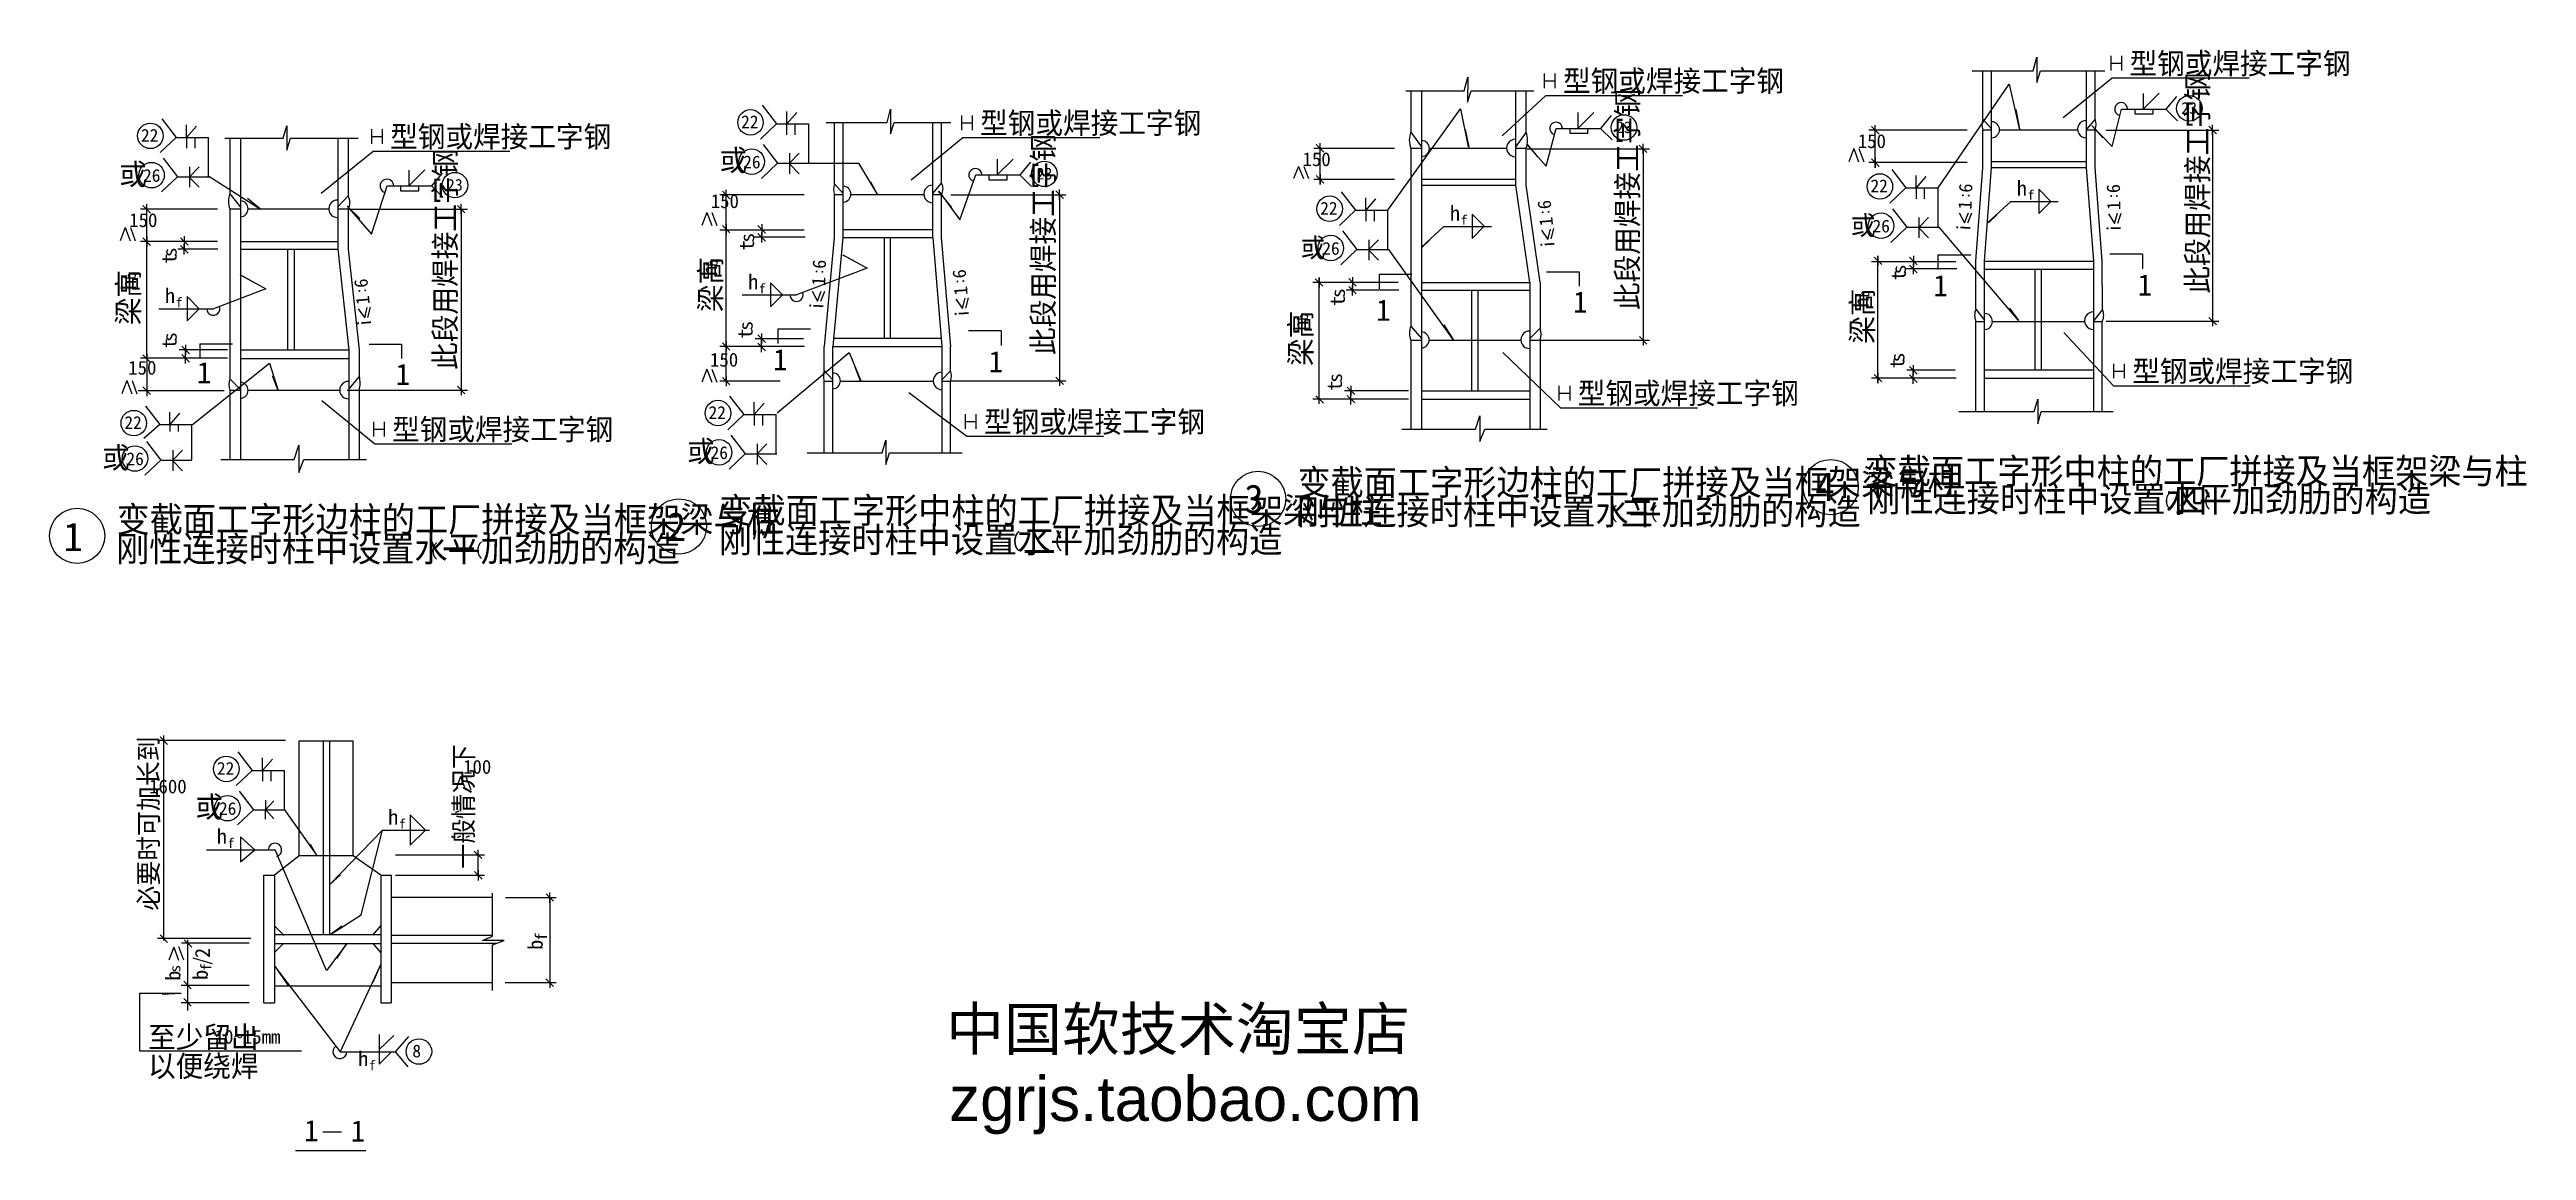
# Model space of a CAD drawing. Header units: metres. Extents: x 1541 to 13194, y 8249 to 13424.
import ezdxf

# ---------------------------------------------------------------- set-up
doc = ezdxf.new("R2010")
doc.units = ezdxf.units.M
for name, color, linetype in [('BOR', 3, 'Continuous'), ('FRAMING', 2, 'Continuous'), ('Z', 4, 'Continuous')]:
    doc.layers.add(name, color=color, linetype=linetype)

# ---------------------------------------------------------------- blocks, each defined once
blk = doc.blocks.new('CC')
blk.add_line((-24.24, 0), (24.24, 0))
at = {"layer": 'FRAMING', "color": 6}
blk.add_line((-17.83, -17.83), (17.83, 17.83), dxfattribs=at)
blk = doc.blocks.new('zgrjs.taobao.com')
at = {"attachment_point": 1}
for s, insert, char_height in [('{\\fSimHei|b0|i0|c134|p49;中国软技术淘宝店}', (3032.61, 1646.85), 400), ('{\\fArial|b0|i0|c0|p34;zgrjs.taobao.com}', (3061.95, 999.76), 418)]:
    blk.add_mtext(s, dxfattribs=dict(at, insert=insert, char_height=char_height))

msp = doc.modelspace()

# ---------------------------------------------------------------- linework, layer by layer
for p, q in [((8195.99, 13231.15), (8212.92, 13294.6)), ((8212.92, 13294.6), (8211.8, 13177.74)), ((10586.83, 13324.86), (10873.61, 13324.86)), ((10873.61, 13324.86), (10890.54, 13388.32)), ((10890.54, 13388.32), (10890.68, 13270.21)), ((10890.68, 13270.21), (10907.48, 13324.86)), ((10907.48, 13324.86), (11210.36, 13324.86)), ((11013.87, 13104.96), (11245.91, 13291.03)), ((11245.91, 13291.03), (11889.56, 13291.03)), ((7921.69, 13231.15), (8195.99, 13231.15)), ((8211.8, 13177.74), (8229.85, 13231.15)), ((8229.85, 13231.15), (8523.9, 13231.15)), ((8375.59, 13018.41), (8580.54, 13209.18)), ((8580.54, 13209.18), (9224.19, 13209.18)), ((10425.94, 12773.75), (10759.96, 13261.97)), ((10759.96, 13261.97), (10809.17, 13046.41)), ((11390.53, 13143.99), (11465.79, 13219.15)), ((11390.53, 13218.61), (11390.53, 13143.99)), ((11548.13, 13204.25), (11498.05, 13143.99)), ((2069.82, 13098.91), (2137.33, 13011.63)), ((2185.63, 13011.16), (2185.63, 13070.44)), ((2185.63, 13011.16), (2232.53, 13064.93)), ((2639.89, 13008.53), (2656.82, 13066.49)), ((2656.82, 13066.49), (2656.81, 12951.34)), ((4960.82, 13075.1), (4885.41, 13003.57)), ((4893.31, 13162.38), (4960.82, 13075.1)), ((4958.57, 13075.1), (5112.58, 13075.1)), ((5008.86, 13075.07), (5008.86, 13024.09)), ((5009.11, 13074.63), (5009.11, 13133.91)), ((5009.11, 13074.63), (5056.02, 13128.4)), ((5047.88, 13075.07), (5047.88, 13024.09)), ((5112.58, 12890.35), (5112.58, 13075.1)), ((5194.21, 13081.06), (5481.24, 13081.06)), ((5481.24, 13081.06), (5498.18, 13144.52)), ((5498.18, 13144.52), (5497.42, 13028.91)), ((5497.42, 13028.91), (5515.11, 13081.06)), ((5515.11, 13081.06), (5781.04, 13081.06)), ((7837.22, 12668.92), (8178.58, 13146.38)), ((8178.58, 13146.38), (8215.24, 12967.18)), ((8582.6, 12875.74), (8628.87, 13053.97)), ((8628.87, 13053.97), (8838.54, 13053.97)), ((8692.84, 13053.72), (8692.84, 13031.75)), ((8731.02, 13053.97), (8806.28, 13129.13)), ((8731.02, 13128.6), (8731.02, 13053.97)), ((8778.5, 13031.75), (8778.5, 13053.72)), ((8888.62, 13114.23), (8838.54, 13053.97)), ((8838.54, 13053.97), (8893.47, 12999.33)), ((11150.11, 13067.67), (11244.54, 12968.11)), ((11244.54, 12968.11), (11288.38, 13143.99)), ((11288.38, 13143.99), (11498.05, 13143.99)), ((11352.35, 13143.73), (11352.35, 13121.76)), ((11352.35, 13121.76), (11438.01, 13121.76)), ((11438.01, 13121.76), (11438.01, 13143.73)), ((11498.05, 13143.99), (11552.99, 13089.35)), ((2137.33, 13011.63), (2061.92, 12940.1)), ((2135.08, 13011.63), (2289.09, 13011.63)), ((2185.37, 13011.6), (2185.37, 12960.62)), ((2224.4, 13011.6), (2224.4, 12960.62)), ((2289.09, 12826.41), (2289.09, 13011.63)), ((2365.59, 13008.53), (2639.89, 13008.53)), ((2656.81, 12951.34), (2673.76, 13008.53)), ((2673.76, 13008.53), (2993.11, 13008.53)), ((2819.49, 12748.8), (3062.69, 12947.34)), ((3062.69, 12947.34), (3706.34, 12947.34)), ((4898.84, 12977.63), (4966.35, 12890.35)), ((5022.9, 12936.75), (5022.9, 12840.24)), ((5022.9, 12889.88), (5068.43, 12936.75)), ((5595.11, 12812.62), (5838.3, 13011.16)), ((5838.3, 13011.16), (6481.95, 13011.16)), ((7868.02, 12959.86), (7488.42, 12959.86)), ((7518.42, 12814.99), (7518.42, 12958.86)), ((8493.32, 12957.6), (9068.25, 12957.6)), ((8493.51, 12977.16), (8582.6, 12875.74)), ((8692.84, 13031.75), (8778.5, 13031.75)), ((9038.25, 12956.6), (9038.25, 12061.65)), ((10562.81, 13044.76), (10100.7, 13044.76)), ((10130.7, 12893.85), (10130.7, 13043.76)), ((11216.16, 13046.21), (11747.61, 13046.21)), ((11717.61, 13045.21), (11717.61, 12148.59)), ((2142.86, 12826.88), (2067.45, 12755.35)), ((2075.35, 12914.16), (2142.86, 12826.88)), ((2140.61, 12826.88), (2292.29, 12826.88)), ((2199.41, 12826.41), (2244.94, 12873.28)), ((2199.41, 12873.28), (2199.41, 12776.77)), ((2199.41, 12823.65), (2244.94, 12776.78)), ((2286.15, 12832.2), (2534.07, 12674.62)), ((3230.82, 12783.13), (3306.07, 12858.3)), ((3230.82, 12857.76), (3230.82, 12783.13)), ((3388.41, 12843.4), (3338.33, 12783.13)), ((4966.35, 12890.35), (4890.93, 12818.82)), ((4964.1, 12890.35), (5112.58, 12890.35)), ((5022.9, 12887.12), (5068.43, 12840.25)), ((5112.58, 12890.35), (5346.39, 12890.35)), ((5346.39, 12890.35), (5436.32, 12741.47)), ((5823.27, 12623.91), (5899.22, 12834.76)), ((5899.22, 12834.76), (6106.44, 12834.76)), ((5960.74, 12834.51), (5960.74, 12812.54)), ((5998.92, 12834.76), (6074.18, 12909.93)), ((5998.92, 12909.39), (5998.92, 12834.76)), ((6046.39, 12812.54), (6046.39, 12834.51)), ((6156.52, 12895.03), (6106.44, 12834.76)), ((6106.44, 12834.76), (6161.37, 12780.13)), ((7416.88, 12874.26), (7393.9, 12818.23)), ((7416.99, 12874.26), (7439.98, 12818.23)), ((7441.36, 12874.26), (7464.35, 12818.23)), ((10562.81, 12892.85), (10100.7, 12892.85)), ((10208.58, 12861.03), (10274.17, 12773.75)), ((10322.47, 12773.28), (10322.47, 12832.57)), ((10322.47, 12773.28), (10369.37, 12827.05)), ((3056.28, 12556.8), (3128.67, 12783.13)), ((3128.67, 12783.13), (3338.33, 12783.13)), ((3192.63, 12782.88), (3192.63, 12760.91)), ((3192.63, 12760.91), (3278.29, 12760.91)), ((3278.29, 12760.91), (3278.29, 12782.88)), ((3338.33, 12783.13), (3393.27, 12728.5)), ((5091.73, 12740.77), (4694.45, 12740.77)), ((4724.45, 12580.89), (4724.45, 12739.77)), ((5724.17, 12758.19), (5823.27, 12623.91)), ((5780.85, 12742.15), (6323.01, 12742.15)), ((5960.74, 12812.54), (6046.39, 12812.54)), ((6293.01, 12741.15), (6293.01, 11868.05)), ((7868.02, 12813.99), (7488.42, 12813.99)), ((7617.94, 12756.2), (7685.45, 12668.92)), ((7733.75, 12668.46), (7733.75, 12727.74)), ((7733.75, 12668.46), (7780.65, 12722.23)), ((10274.17, 12773.75), (10198.76, 12702.22)), ((10271.93, 12773.75), (10425.94, 12773.75)), ((10322.21, 12773.72), (10322.21, 12722.74)), ((10361.24, 12773.72), (10361.24, 12722.74)), ((10425.94, 12588.53), (10425.94, 12773.75)), ((10767.97, 12710.88), (10662.31, 12612.31)), ((10767.97, 12710.88), (10991.01, 12710.88)), ((10899.35, 12767.45), (10956.46, 12710.41)), ((10899.35, 12767.45), (10899.35, 12653.38)), ((10899.35, 12653.38), (10956.46, 12710.41)), ((1896.75, 12587.81), (1873.77, 12525.76)), ((1896.86, 12587.81), (1919.85, 12525.76)), ((1921.23, 12587.81), (1944.22, 12525.76)), ((2330.29, 12673.42), (1968.29, 12673.42)), ((1998.29, 12522.51), (1998.29, 12672.42)), ((2940.65, 12688.28), (3056.28, 12556.8)), ((2940.83, 12674.01), (3507.51, 12674.01)), ((3477.51, 12673.01), (3477.51, 11824.55)), ((4632.97, 12658.76), (4609.98, 12596.71)), ((4633.08, 12658.76), (4656.07, 12596.71)), ((4657.45, 12658.76), (4680.43, 12596.71)), ((4891.41, 12590.67), (4891.41, 12553.82)), ((7685.45, 12668.92), (7610.04, 12597.39)), ((7683.21, 12668.92), (7837.22, 12668.92)), ((7733.49, 12668.89), (7733.49, 12617.91)), ((7772.52, 12668.89), (7772.52, 12617.91)), ((7837.22, 12483.7), (7837.22, 12668.92)), ((8101.35, 12593.39), (7995.69, 12494.81)), ((8101.35, 12593.39), (8324.39, 12593.39)), ((8233.45, 12650.62), (8233.45, 12536.56)), ((8233.45, 12650.62), (8290.56, 12593.59)), ((8233.45, 12536.56), (8290.56, 12593.59)), ((10279.7, 12589), (10204.29, 12517.47)), ((10212.19, 12676.29), (10279.7, 12589)), ((10277.46, 12589), (10429.13, 12589)), ((10336.26, 12588.53), (10381.78, 12635.4)), ((10336.26, 12635.4), (10336.26, 12538.9)), ((10336.26, 12585.78), (10381.78, 12538.9)), ((10429.13, 12589), (10803.17, 12150.58)), ((10525.18, 12656.72), (10550.41, 12609.95)), ((10550.41, 12609.95), (10568.62, 12656.44)), ((10566.22, 12610.12), (10584.43, 12656.61)), ((11227.59, 12652.27), (11255.79, 12607.23)), ((11255.79, 12607.23), (11270.96, 12654.8)), ((11271.55, 12608.42), (11286.72, 12655.99)), ((2330.29, 12521.51), (1968.29, 12521.51)), ((1998.29, 11972.29), (1998.29, 12520.51)), ((2332.67, 12485.32), (2144.45, 12485.32)), ((2174.45, 12523.17), (2174.45, 12524.17)), ((2174.45, 12522.17), (2174.45, 12485.32)), ((2174.45, 12484.32), (2174.45, 12483.32)), ((2660.18, 12486.23), (2660.18, 12012.99)), ((2691.03, 12485.28), (2691.03, 12012.04)), ((5090.97, 12575.91), (4694.45, 12575.91)), ((4724.45, 12029.4), (4724.45, 12578.89)), ((5095.92, 12541.87), (4851.38, 12541.87)), ((4891.41, 12579.72), (4891.41, 12580.72)), ((4891.41, 12552.82), (4891.41, 12551.82)), ((5468.38, 12540.62), (5468.38, 12066.64)), ((5495.2, 12542.28), (5495.2, 12068.3)), ((7690.98, 12484.17), (7615.57, 12412.64)), ((7623.47, 12571.46), (7690.98, 12484.17)), ((7688.74, 12484.17), (7840.41, 12484.17)), ((7747.54, 12530.58), (7747.54, 12434.07)), ((7747.54, 12483.7), (7793.06, 12530.58)), ((7747.54, 12480.95), (7793.06, 12434.07)), ((7840.41, 12484.17), (8146.3, 12057.38)), ((8559.49, 12575.12), (8590.83, 12532.21)), ((8590.83, 12532.21), (8602.56, 12580.74)), ((8606.47, 12534.52), (8618.2, 12583.06)), ((2440.88, 12363.45), (2558.14, 12298.81)), ((5387.28, 12396.24), (5055.22, 12271.15)), ((5276.62, 12457.24), (5387.28, 12396.24)), ((10509.74, 12427.15), (10113.22, 12427.15)), ((10143.22, 11880.64), (10143.22, 12430.13)), ((10514.69, 12393.11), (10270.15, 12393.11)), ((10310.18, 12441.91), (10310.18, 12405.06)), ((10310.18, 12430.96), (10310.18, 12431.96)), ((10310.18, 12404.06), (10310.18, 12403.06)), ((10881.72, 12391.86), (10881.72, 11917.88)), ((10910.66, 12391.86), (10910.66, 11917.88)), ((2187.58, 12263.19), (2187.58, 12149.13)), ((2187.58, 12263.19), (2244.69, 12206.16)), ((2558.14, 12298.81), (2311.49, 12205.88)), ((4799.45, 12271.15), (5055.22, 12271.15)), ((4932.09, 12328.29), (4989.2, 12271.26)), ((4932.09, 12328.29), (4932.09, 12214.23)), ((4932.09, 12214.23), (4989.2, 12271.26)), ((5128.53, 12288.85), (5153.76, 12242.09)), ((5153.76, 12242.09), (5171.97, 12288.58)), ((5169.57, 12242.25), (5187.78, 12288.75)), ((5804.8, 12250.18), (5835.43, 12206.76)), ((5835.43, 12206.76), (5847.96, 12255.09)), ((5851.1, 12208.81), (5863.64, 12257.14)), ((7886.39, 12329.32), (7483.81, 12329.32)), ((7513.81, 11759.61), (7513.81, 12328.32)), ((7888.77, 12293.13), (7641.11, 12293.13)), ((7671.11, 12330.98), (7671.11, 12331.98)), ((7671.11, 12329.98), (7671.11, 12293.13)), ((7671.11, 12292.13), (7671.11, 12291.13)), ((8230.51, 12294.04), (8230.51, 11820.8)), ((8261.35, 12293.09), (8261.35, 11819.85)), ((2055.71, 12205.88), (2311.49, 12205.88)), ((2187.58, 12149.13), (2244.69, 12206.16)), ((2992.15, 12205.77), (3023.5, 12162.86)), ((3023.5, 12162.86), (3035.23, 12211.39)), ((3039.14, 12165.17), (3050.87, 12213.71)), ((11216.16, 12147.59), (11747.61, 12147.59)), ((2378.61, 12012.2), (2150.93, 12012.2)), ((2180.93, 12013.2), (2180.93, 12014.2)), ((2180.93, 11972.81), (2180.93, 12012.2)), ((5092.6, 12028.4), (4694.45, 12028.4)), ((4724.45, 11866.52), (4724.45, 12027.4)), ((5088.47, 12065.13), (4860.79, 12065.13)), ((4890.79, 12066.13), (4890.79, 12067.13)), ((4890.79, 12025.74), (4890.79, 12065.13)), ((4890.79, 12024.74), (4890.79, 12023.74)), ((8504.78, 12057.81), (9068.25, 12057.81)), ((11018.38, 12094.64), (11251.16, 11844.23)), ((2330.29, 11972.9), (1968.29, 11972.9)), ((1998.29, 11995.54), (1998.29, 11794.53)), ((2378.61, 11972.81), (2150.93, 11972.81)), ((2180.93, 11971.81), (2180.93, 11970.81)), ((2213.01, 11662.39), (2576.01, 11949.32)), ((2576.01, 11949.32), (2616.09, 11820.91)), ((4632.97, 11922.21), (4609.98, 11860.16)), ((4633.08, 11922.21), (4656.07, 11860.16)), ((4657.45, 11922.21), (4680.43, 11860.16)), ((4963.47, 11717.03), (5303.56, 12000.14)), ((5303.56, 12000.14), (5357.89, 11867.65)), ((8377.82, 12000.34), (8649.88, 11740.58)), ((10507.23, 11916.37), (10279.55, 11916.37)), ((10309.55, 11917.37), (10309.55, 11918.37)), ((10309.55, 11876.98), (10309.55, 11916.37)), ((1904.66, 11868.42), (1881.67, 11806.36)), ((1904.77, 11868.42), (1927.75, 11806.36)), ((1929.13, 11868.42), (1952.12, 11806.36)), ((2362.68, 11819.31), (1957.57, 11819.31)), ((2822.46, 11775.05), (3071.9, 11570.6)), ((2940.83, 11822.83), (3507.51, 11822.83)), ((4977.58, 11865.52), (4694.45, 11865.52)), ((4740.06, 11795.66), (4807.57, 11708.38)), ((5583.55, 11811.99), (5856.31, 11606.24)), ((5780.85, 11867.05), (6323.01, 11867.05)), ((7886.39, 11780.7), (7483.81, 11780.7)), ((7934.7, 11820), (7633.66, 11820)), ((7934.7, 11780.62), (7633.66, 11780.62)), ((7663.66, 11821), (7663.66, 11822)), ((7663.66, 11780.62), (7663.66, 11820)), ((7663.66, 11779.62), (7663.66, 11778.62)), ((10511.37, 11879.64), (10113.22, 11879.64)), ((10309.55, 11875.98), (10309.55, 11874.98)), ((10877.41, 11723.3), (10895.25, 11780.47)), ((10895.25, 11780.47), (10894.99, 11665.35)), ((11251.16, 11844.23), (11894.81, 11844.23)), ((2059.27, 11661.12), (1983.85, 11596.32)), ((1991.76, 11748.41), (2059.27, 11661.12)), ((2057.02, 11661.12), (2211.03, 11661.12)), ((2107.31, 11661.09), (2107.31, 11628.41)), ((2107.56, 11660.66), (2107.56, 11719.94)), ((2107.56, 11660.66), (2154.46, 11714.43)), ((2146.33, 11661.09), (2146.33, 11628.41)), ((2211.03, 11494.67), (2211.03, 11661.12)), ((4807.57, 11708.38), (4732.15, 11636.85)), ((4805.32, 11708.38), (4959.33, 11708.38)), ((4855.6, 11708.35), (4855.6, 11657.36)), ((4855.86, 11707.91), (4855.86, 11767.19)), ((4855.86, 11707.91), (4902.76, 11761.68)), ((4894.63, 11708.35), (4894.63, 11657.36)), ((4959.33, 11523.15), (4959.33, 11708.38)), ((8249.75, 11638.97), (8270.04, 11701.68)), ((8270.04, 11701.68), (8270.04, 11581.34)), ((8649.88, 11740.58), (9293.53, 11740.58)), ((10524.49, 11723.3), (10877.41, 11723.3)), ((10894.99, 11665.35), (10911.28, 11723.3)), ((10911.28, 11723.3), (11249.47, 11723.3)), ((1997.29, 11581.96), (2064.8, 11494.67)), ((2121.35, 11541.08), (2121.35, 11444.57)), ((2121.35, 11494.2), (2166.88, 11541.08)), ((2691.13, 11497.01), (2713.95, 11563.96)), ((2713.95, 11563.96), (2713.95, 11435.77)), ((3071.9, 11570.6), (3715.55, 11570.6)), ((4745.59, 11610.91), (4813.1, 11523.63)), ((4869.65, 11570.03), (4869.65, 11473.52)), ((4869.65, 11523.15), (4915.18, 11570.03)), ((5458.65, 11529.13), (5475.58, 11588.28)), ((5475.58, 11588.28), (5475.5, 11473.52)), ((5856.31, 11606.24), (6499.96, 11606.24)), ((7903.81, 11638.97), (8249.75, 11638.97)), ((8270.04, 11581.34), (8293.6, 11638.97)), ((8293.6, 11638.97), (8587.48, 11638.97)), ((2064.8, 11494.67), (1989.38, 11423.14)), ((2062.55, 11494.67), (2211.03, 11494.67)), ((2121.35, 11491.45), (2166.88, 11444.57)), ((2347.02, 11497.01), (2691.13, 11497.01)), ((2713.95, 11435.77), (2736.87, 11497.01)), ((2736.87, 11497.01), (3031.38, 11497.01)), ((4813.1, 11523.63), (4737.68, 11452.1)), ((4810.85, 11523.63), (4962.53, 11523.63)), ((4869.65, 11520.4), (4915.18, 11473.53)), ((5105.72, 11529.13), (5458.65, 11529.13)), ((5475.5, 11473.52), (5492.51, 11529.13)), ((5492.51, 11529.13), (5834.24, 11529.13)), ((2651.73, 10175.25), (2048.66, 10175.25)), ((2078.66, 10151), (2078.66, 10199.49)), ((2078.66, 9245.44), (2078.66, 10174.25)), ((2715.73, 9633.77), (2715.73, 10173.67)), ((2830.25, 9632.67), (2830.25, 10173.67)), ((2860.12, 9632.67), (2860.12, 10173.67)), ((2970.13, 9633.77), (2970.13, 10173.67)), ((2494.63, 10035.21), (2419.22, 9963.68)), ((2427.12, 10122.49), (2494.63, 10035.21)), ((2492.39, 10035.21), (2646.4, 10035.21)), ((2542.67, 10035.18), (2542.67, 9984.2)), ((2542.93, 10034.75), (2542.93, 10094.03)), ((2542.93, 10034.75), (2589.83, 10088.52)), ((2581.7, 10035.18), (2581.7, 9984.2)), ((2646.4, 9850.46), (2646.4, 10035.21)), ((2432.65, 9937.75), (2500.16, 9850.46)), ((2500.16, 9850.46), (2424.75, 9778.93)), ((2500.16, 9850.46), (2647.07, 9850.46)), ((2556.8, 9895.25), (2556.72, 9850.46)), ((2556.72, 9849.99), (2595.97, 9892.99)), ((2556.72, 9850.73), (2595.97, 9807.73)), ((2556.8, 9805.48), (2556.72, 9850.26)), ((2647.07, 9850.46), (2798.91, 9635.31)), ((3237.75, 9825.89), (3309.13, 9754.6)), ((3237.75, 9825.89), (3237.75, 9683.31)), ((2439.57, 9722.33), (2506.99, 9662.35)), ((2439.57, 9722.33), (2439.68, 9606.14)), ((2861.97, 9502.66), (3106.72, 9754.32)), ((3006.79, 9356.86), (3106.72, 9754.32)), ((3105.88, 9754.21), (3328.92, 9754.21)), ((3237.75, 9683.31), (3309.13, 9754.6)), ((2278.55, 9662.52), (2601.69, 9662.52)), ((2439.68, 9606.14), (2506.99, 9662.35)), ((2843.76, 9094.88), (2601.69, 9662.52)), ((3168.98, 9638.29), (3587.21, 9638.29)), ((3557.79, 9543.28), (3557.21, 9637.29)), ((3168.98, 9542.28), (3587.79, 9542.28)), ((3624.93, 9256.36), (3624.93, 9457.46)), ((2863.18, 9263.29), (3006.79, 9356.86)), ((3150.94, 9438.54), (3624.93, 9438.54)), ((3685.44, 9437.64), (3924.84, 9437.64)), ((3894.84, 9436.64), (3894.33, 9038.88)), ((2488.48, 9244.44), (2048.66, 9244.44)), ((2103.02, 9244.41), (2054.53, 9244.41)), ((2078.67, 9235.3), (2078.67, 9253.43)), ((2147.7, 9206.92), (2170.69, 9144.86)), ((2479.72, 9222.9), (2161.43, 9222.9)), ((2191.62, 8906.38), (2191.62, 9238.4)), ((2940.55, 9222.92), (2843.76, 9094.88)), ((3149.28, 9222.42), (3644.93, 9222.42)), ((3150.94, 9260.26), (3624.93, 9260.26)), ((3578.54, 9235.74), (3624.93, 9256.36)), ((3680.29, 9235.74), (3578.54, 9235.74)), ((3624.93, 9214.88), (3680.29, 9235.74)), ((3625.44, 9000.94), (3624.93, 9214.88)), ((2125.15, 9204.67), (2102.17, 9142.61)), ((2125.26, 9204.67), (2148.25, 9142.61)), ((2601.39, 9113.53), (2907.85, 8712.86)), ((3099.28, 9123.76), (2908.87, 8712.02)), ((2157.76, 8987.08), (1964.63, 8987.08)), ((1964.63, 8987.08), (1964.63, 8716.27)), ((2479.72, 9023.5), (2160.51, 9023.5)), ((3149.69, 9038.78), (3625.35, 9038.78)), ((3684.93, 9037.88), (3924.33, 9037.88)), ((2479.72, 8942.61), (2160.51, 8942.61)), ((3091.42, 8793.03), (3091.42, 8709.29)), ((3091.42, 8723.74), (3160.9, 8789.39)), ((3229.28, 8783.49), (3167.61, 8712.86)), ((1964.63, 8716.27), (2726.59, 8716.27)), ((2907.85, 8712.86), (3167.61, 8712.86)), ((3091.4, 8712.86), (3091.4, 8654.3)), ((3091.4, 8654.3), (3150.2, 8711.97)), ((3167.61, 8712.86), (3227.33, 8641.63))]:
    msp.add_line(p, q)
for points in [[(10702, 12648.1), (10662.56, 12610.37)], [(8035.38, 12530.6), (7995.94, 12492.88)], [(2488.7, 12337.32), (2437.43, 12364.58)], [(5324.44, 12431.11), (5273.17, 12458.38)], [(2767.43, 9688.54), (2798.3, 9634.1)], [(2909.32, 9544.9), (2860.62, 9501.06)], [(2915.35, 9302.5), (2861.68, 9261.63)], [(2893.04, 9151.61), (2939.68, 9221.24)], [(2666.41, 9020.98), (2601.86, 9115.11)], [(3062.74, 9039.64), (3099.35, 9122.76)], [(2070.04, 8982.54), (2159.59, 8987.66)]]:
    msp.add_lwpolyline(points)
for centre in [(11607.79, 13148.1), (2015.25, 13018.72), (4838.73, 13082.19), (8948.28, 13058.09), (4844.26, 12897.44), (2020.78, 12833.97), (3448.08, 12787.25), (6221.35, 12840.09), (10152.09, 12780.84), (7563.37, 12676.01), (10157.62, 12596.1), (7568.9, 12491.27), (4685.48, 11715.47), (1937.18, 11668.22), (1942.71, 11501.77), (4691.01, 11530.72), (2372.55, 10042.3), (2378.08, 9857.56), (3278.67, 8713.55)]:
    msp.add_circle(centre, 60.02)
for centre, radius, start, end in [((11287.39, 13144.47), 30.57, 359.1, 258.03), ((8628.7, 13053.48), 30.09, 0.93, 255.52), ((5896.54, 12834.64), 30.5, 0.23, 254.85), ((3128.21, 12783.11), 32.35, 0.04, 253.03), ((5055.22, 12271.15), 30.79, 180, 20.64), ((2311.49, 12205.88), 30.79, 180, 20.64), ((2601.69, 9661.77), 31.7, 285.12, 178.64), ((2906.69, 8712.53), 32.35, 125.42, 0.59)]:
    msp.add_arc(centre, radius, start, end)
at = {"layer": 'BOR'}
for centre in [(7226.78, 11311.72), (9920.92, 11367.32), (4502.15, 11182.44), (1670.69, 11137.98)]:
    msp.add_circle(centre, 129.85, dxfattribs=at)
at = {"layer": 'FRAMING'}
for p, q in [((8573.19, 13312.58), (8573.19, 13243.68)), ((8623.43, 13312.58), (8623.43, 13243.68)), ((10636.23, 13098.02), (10636.23, 13324.86)), ((10677.69, 12869.53), (10677.69, 13324.86)), ((11124.9, 12869.53), (11124.9, 13324.86)), ((11165.32, 13097.5), (11165.32, 13324.86)), ((11238.56, 13394.44), (11238.56, 13325.53)), ((11238.56, 13359.99), (11288.96, 13359.99)), ((11288.8, 13394.44), (11288.8, 13325.53)), ((7945.14, 13231.15), (7945.14, 13036.52)), ((7995.14, 13231.15), (7995.14, 11638.97)), ((8439.32, 12786.65), (8439.32, 13231.15)), ((8488.6, 13036), (8488.6, 13231.15)), ((8573.19, 13278.13), (8623.6, 13278.13)), ((5233.77, 12792.39), (5233.77, 13080.43)), ((5274.02, 12540.97), (5274.02, 13080.43)), ((5695.83, 12539.84), (5695.83, 13079.93)), ((5737.91, 12796.17), (5737.91, 13081.06)), ((5830.96, 13114.57), (5830.96, 13045.67)), ((5830.96, 13080.12), (5881.36, 13080.12)), ((5881.19, 13114.57), (5881.19, 13045.67)), ((10636.23, 13098.02), (10677.69, 13051.05)), ((11165.32, 13097.5), (11125.64, 13052.54)), ((2389.05, 13007.02), (2389.05, 12745.67)), ((2439.05, 13007.15), (2439.05, 12437.46)), ((2896.59, 13008.21), (2896.59, 12485.28)), ((2946.59, 13008.08), (2946.59, 12736.53)), ((3055.34, 13050.74), (3055.34, 12981.84)), ((3055.34, 13016.29), (3105.74, 13016.29)), ((3105.58, 13050.74), (3105.58, 12981.84)), ((7945.04, 13036.67), (7995.49, 12966.73)), ((7945.14, 12960.21), (7945.14, 12245.26)), ((7945.14, 12960.21), (7995.14, 12960.21)), ((8032.66, 12960.21), (8396.09, 12960.21)), ((8488.73, 13036.17), (8439.32, 12968.52)), ((8439.32, 12960.21), (8488.6, 12960.21)), ((8488.6, 12786.65), (8488.6, 12960.21)), ((10636.23, 13046.98), (10677.69, 13046.98)), ((10636.23, 12869.53), (10636.23, 13046.98)), ((10715.23, 13046.98), (11082.18, 13046.98)), ((11124.9, 13046.98), (11165.32, 13046.98)), ((11165.32, 12869.53), (11165.32, 13046.98)), ((10604.36, 12430.25), (10636.23, 12869.53)), ((10644.58, 12430.25), (10677.69, 12869.53)), ((10677.69, 12898.75), (11124.9, 12898.75)), ((10677.69, 12869.53), (11124.9, 12869.53)), ((11158.5, 12430.25), (11124.9, 12869.53)), ((11198.73, 12430.25), (11165.32, 12869.53)), ((2389.05, 12745.67), (2439.07, 12683.05)), ((2947.46, 12737.59), (2896.16, 12683.51)), ((5273.98, 12748.1), (5233.77, 12792.7)), ((5233.77, 12540.97), (5233.77, 12742.8)), ((5233.77, 12742.56), (5274.02, 12742.56)), ((5311.19, 12742.56), (5654.08, 12742.56)), ((5695.83, 12747.22), (5737.98, 12796.23)), ((5695.83, 12742.56), (5737.91, 12742.56)), ((5737.91, 12540.97), (5737.91, 12742.56)), ((7995.14, 12815.87), (8439.32, 12815.87)), ((7995.14, 12786.65), (8439.32, 12786.65)), ((8504.78, 12329.9), (8439.32, 12786.65)), ((8553.99, 12329.9), (8488.6, 12786.65)), ((2389.05, 12675.48), (2439.05, 12675.48)), ((2389.05, 12675.48), (2389.05, 12437.46)), ((2475.26, 12675.48), (2854.46, 12675.48)), ((2896.59, 12675.48), (2946.59, 12675.48)), ((2946.59, 12675.48), (2946.59, 12485.28)), ((2439.05, 12485.28), (2896.59, 12485.28)), ((2439.21, 12522.09), (2896.59, 12522.09)), ((2896.59, 12485.28), (2948.68, 12012.04)), ((2946.59, 12485.28), (2997.89, 12012.04)), ((5232.44, 12540.97), (5185.59, 12028.24)), ((5272.69, 12540.97), (5225.85, 12028.24)), ((5272.69, 12540.97), (5695.82, 12540.97)), ((5275.35, 12579.01), (5695.83, 12579.01)), ((5695.82, 12540.97), (5739.33, 12028.24)), ((5736.07, 12540.97), (5779.96, 12028.24)), ((2389.05, 12437.46), (2389.05, 11877.03)), ((2439.05, 12437.46), (2439.05, 11497.01)), ((7795.96, 12368.3), (7950.27, 12368.3)), ((7795.96, 12368.3), (7795.96, 12299.64)), ((8584.12, 12380.15), (8736.95, 12380.15)), ((8736.95, 12380.15), (8736.95, 12311.48)), ((10425.61, 12459.47), (10579.92, 12459.47)), ((10425.61, 12459.47), (10425.61, 12390.8)), ((10604.36, 12204.54), (10604.36, 12430.25)), ((10644.58, 11723.3), (10644.58, 12430.25)), ((10644.58, 12430.25), (11158.5, 12430.25)), ((10644.58, 12392.21), (11158.5, 12392.21)), ((11158.5, 11723.3), (11158.5, 12430.25)), ((11199.29, 12202.18), (11198.73, 12430.25)), ((11388.32, 12462.87), (11234.01, 12462.87)), ((11388.32, 12462.87), (11388.32, 12394.21)), ((7945.14, 12245.26), (7945.14, 12123.71)), ((7995.14, 12293.09), (8504.78, 12293.09)), ((7995.31, 12329.9), (8504.78, 12329.9)), ((8504.78, 12329.9), (8504.78, 11638.97)), ((8553.99, 12329.9), (8553.99, 12114.93)), ((7945.14, 12123.71), (7995.14, 12066.18)), ((10604.36, 11723.3), (10604.36, 12146.65)), ((10604.36, 12146.45), (10644.58, 12146.45)), ((10604.39, 12204.42), (10644.5, 12152.49)), ((10682.01, 12146.45), (11115.82, 12146.45)), ((11158.5, 12146.45), (11198.73, 12146.45)), ((11199.32, 12202.22), (11158.55, 12150.68)), ((11198.73, 11723.3), (11198.73, 12146.45)), ((2247.93, 12041.64), (2247.93, 11972.97)), ((2247.93, 12041.64), (2402.24, 12041.64)), ((2439.05, 12012.04), (2948.68, 12012.04)), ((2948.68, 12012.04), (2948.68, 11497.01)), ((2997.89, 12012.04), (2997.89, 11886.53)), ((3044.55, 12039.92), (3197.37, 12039.92)), ((3197.37, 12039.92), (3197.37, 11971.26)), ((4966.74, 12110.88), (5121.05, 12110.88)), ((4966.74, 12110.88), (4966.74, 12042.21)), ((5185.59, 11915.82), (5185.59, 12028.24)), ((5225.82, 11529.13), (5225.82, 12028.24)), ((5225.82, 12028.24), (5739.74, 12028.24)), ((5228.61, 12067.73), (5735.97, 12067.73)), ((5739.74, 11529.13), (5739.74, 12028.24)), ((5779.96, 11914.47), (5779.96, 12028.24)), ((6018.09, 12102.11), (5863.78, 12102.11)), ((6018.09, 12102.11), (6018.09, 12033.44)), ((7945.14, 12057.59), (7945.14, 11638.97)), ((7945.14, 12057.59), (7995.14, 12057.59)), ((8031.99, 12057.59), (8463.02, 12057.59)), ((8553.99, 12114.93), (8504.55, 12064.44)), ((8504.78, 12057.59), (8553.99, 12057.59)), ((8553.99, 12057.78), (8553.99, 11638.97)), ((1980.46, 11989.13), (2016.13, 11953.46)), ((2439.05, 11972.55), (2948.68, 11972.55)), ((2998.05, 11886.68), (2949.55, 11829.23)), ((5225.61, 11872.14), (5185.85, 11915.89)), ((5739.53, 11871.8), (5780.18, 11914.77)), ((10647.37, 11918.97), (11154.74, 11918.97)), ((11251.5, 11947.63), (11251.5, 11878.73)), ((11251.5, 11913.18), (11301.9, 11913.18)), ((11301.74, 11947.63), (11301.74, 11878.73)), ((1980.46, 11838.32), (2016.13, 11802.65)), ((2389.05, 11877.03), (2439.1, 11825.9)), ((2389.05, 11822.44), (2389.05, 11497.01)), ((2389.05, 11822.44), (2439.05, 11822.44)), ((2475.05, 11822.44), (2905.99, 11822.44)), ((2948.68, 11822.44), (2997.89, 11822.44)), ((2997.89, 11822.44), (2997.89, 11497.01)), ((5185.59, 11529.13), (5185.59, 11866.35)), ((5185.59, 11866.05), (5225.82, 11866.05)), ((5261.98, 11866.05), (5698.33, 11866.05)), ((5739.74, 11866.05), (5779.96, 11866.05)), ((5779.96, 11529.13), (5779.96, 11866.05)), ((7498.16, 11796.94), (7533.83, 11761.27)), ((7995.14, 11819.85), (8504.78, 11819.85)), ((7995.14, 11780.36), (8504.78, 11780.36)), ((8642.54, 11843.98), (8642.54, 11775.08)), ((8642.54, 11809.53), (8692.94, 11809.53)), ((8692.78, 11843.98), (8692.78, 11775.08)), ((10644.58, 11879.48), (11158.5, 11879.48)), ((3064.55, 11674), (3064.55, 11605.1)), ((3114.79, 11674), (3114.79, 11605.1)), ((5848.97, 11709.65), (5848.97, 11640.74)), ((5848.97, 11675.19), (5899.37, 11675.19)), ((5899.2, 11709.65), (5899.2, 11640.74)), ((3064.55, 11639.55), (3114.96, 11639.55)), ((2060.85, 10192.76), (2096.52, 10157.09)), ((2715.73, 9633.77), (2599.31, 9541.98)), ((2970.13, 9633.77), (2715.73, 9633.77)), ((2830.25, 9261.54), (2830.25, 9632.67)), ((2860.12, 9261.54), (2860.12, 9632.67)), ((3099.22, 9542.61), (2970.13, 9633.77)), ((2549.31, 9542.39), (2599.31, 9542.39)), ((2549.31, 8942.2), (2549.31, 9542.39)), ((2599.31, 9542.39), (2599.31, 8942.2)), ((3099.28, 9542.39), (3149.28, 9542.39)), ((3099.28, 9542.39), (3099.28, 8942.2)), ((3149.28, 8942.2), (3149.28, 9542.39)), ((2096.61, 9226.58), (2060.94, 9262.25)), ((2210.56, 9203.57), (2174.89, 9239.23)), ((2597.72, 9177.6), (2642.6, 9222.44)), ((3099.28, 9261.54), (2599.31, 9261.54)), ((2599.31, 9221.54), (3099.28, 9221.54)), ((2600.93, 9302.53), (2644.2, 9259.29)), ((3099.43, 9305.74), (3060.96, 9260.89)), ((3061.73, 9221.54), (3099.43, 9177.6)), ((2207.58, 9007.93), (2171.91, 9043.6)), ((2599.31, 9022.54), (3099.28, 9022.54)), ((2207.58, 8927.03), (2171.91, 8962.7)), ((2549.31, 8942.2), (2599.31, 8942.2)), ((3099.28, 8942.2), (3148.53, 8942.2)), ((2698.52, 8248.54), (3028.25, 8248.54))]:
    msp.add_line(p, q, dxfattribs=at)
for centre, radius, start, end in [((10718.89, 13072.83), 86.4, 163.06, 197.1), ((10677.6, 13047.44), 37.63, 272.1, 87.9), ((11123.11, 13050.3), 41.06, 88.47, 271.53), ((11082.91, 13072.24), 86.19, 342.96, 17.04), ((8049.1, 12998.25), 110.71, 159.73, 200.15), ((7995.04, 12959.35), 37.63, 272.1, 87.9), ((8437.13, 12961.72), 41.06, 88.47, 271.53), ((8384.54, 12998.57), 110.54, 339.4, 19.85), ((2475.48, 12710.1), 93.24, 157.62, 201.71), ((2437.63, 12675.74), 37.63, 272.1, 87.9), ((2895.52, 12675.85), 41.06, 88.47, 271.53), ((2881.27, 12705.45), 72.12, 335.22, 24.78), ((5295.05, 12767.59), 66.09, 157.63, 202.22), ((5273.62, 12744.83), 37.63, 272.1, 87.9), ((5695.03, 12745.57), 41.06, 88.47, 271.53), ((5690.29, 12769.52), 54.51, 329.42, 29.44), ((8028.05, 12090.65), 89.26, 158.26, 201.74), ((10667.79, 12175.61), 69.71, 155.44, 204.73), ((10644.38, 12145.81), 37.63, 272.1, 87.9), ((11156.75, 12149.72), 41.06, 88.47, 271.53), ((11140.58, 12175.08), 64.78, 333.76, 24.92), ((7994.39, 12059.31), 37.63, 272.1, 87.9), ((8504.01, 12059.98), 41.06, 88.47, 271.53), ((8460.53, 12086.36), 97.73, 342.9, 17.03), ((2878.94, 11855.31), 123.32, 344.55, 14.91), ((5264.94, 11890.6), 83.03, 162.27, 197.73), ((5224.36, 11867.02), 37.63, 272.1, 87.9), ((5739.39, 11866.4), 41.06, 88.47, 271.53), ((5709.24, 11891.08), 74.79, 340.3, 18.48), ((2458.82, 11849.73), 74.92, 158.63, 201.37), ((2436.06, 11847.84), 53.37, 207.77, 208.23), ((2437.42, 11822.21), 37.63, 272.1, 87.9), ((2947.04, 11823.37), 41.06, 88.47, 271.53)]:
    msp.add_arc(centre, radius, start, end, dxfattribs=at)
at = {"layer": 'Z'}
for p, q in [((10029.16, 12959.15), (10006.18, 12897.1)), ((10029.28, 12959.15), (10052.26, 12897.1)), ((10053.64, 12959.15), (10076.63, 12897.1)), ((2715.73, 10173.67), (2970.13, 10173.67)), ((3474.88, 10006.68), (3451.9, 9944.63)), ((3474.99, 10006.68), (3497.98, 9944.63)), ((3499.36, 10006.68), (3522.35, 9944.63)), ((2214.77, 9154.43), (2305.41, 9127.6)), ((2826.61, 8335.99), (2914.31, 8335.99))]:
    msp.add_line(p, q, dxfattribs=at)
for points in [[(10791.26, 13142.44), (10808.84, 13052.06)], [(11200.65, 13009.86), (11150.24, 13068.25)], [(8201.84, 13048.37), (8219.42, 12957.99)], [(8544.05, 12919.35), (8493.64, 12977.75)], [(2471.82, 12725.48), (2533.74, 12675.03)], [(5403.99, 12802.72), (5436.25, 12741.86)], [(5785.91, 12682.61), (5723.87, 12758.67)], [(3000.18, 12630.48), (2940.78, 12688.87)], [(8100.26, 12131), (8144.3, 12061.77)], [(10762.63, 12207.96), (10804.02, 12150.63)], [(2588.37, 11891.7), (2615.25, 11822.93)], [(5330.17, 11932.54), (5357.04, 11863.78)]]:
    msp.add_lwpolyline(points, dxfattribs=at)

# ---------------------------------------------------------------- block references
for p, rotation in [((10130.7, 13044.76), 90), ((11717.61, 13046.21), 90), ((7518.42, 12959.86), 90), ((9038.25, 12957.6), 90), ((7518.42, 12813.99), 90), ((7518.42, 12813.99), 270), ((10130.7, 12892.85), 270), ((10130.7, 12892.85), 90), ((4724.45, 12740.77), 90), ((6293.01, 12742.15), 90), ((1998.29, 12673.42), 90), ((3477.51, 12674.01), 90), ((4724.45, 12579.89), 270), ((4724.45, 12579.89), 90), ((4891.41, 12578.72), 270), ((1998.29, 12521.51), 90), ((1998.29, 12521.51), 270), ((2174.45, 12522.17), 270), ((2174.45, 12485.32), 90), ((4891.41, 12541.87), 90), ((7513.81, 12329.32), 90), ((7513.81, 12329.32), 270), ((7671.11, 12329.98), 270), ((10143.22, 12431.13), 270), ((10143.22, 12431.13), 90), ((10310.18, 12429.96), 270), ((10310.18, 12393.11), 90), ((7671.11, 12293.13), 90), ((11717.61, 12147.59), 270), ((2180.93, 12012.2), 270), ((4724.45, 12028.4), 90), ((4724.45, 12028.4), 270), ((4890.79, 12065.13), 270), ((4890.79, 12025.74), 90), ((9038.39, 12057.78), 270), ((2180.93, 11972.81), 90), ((4724.45, 11865.52), 270), ((6293.01, 11867.05), 270), ((10143.22, 11879.64), 90), ((10143.22, 11879.64), 270), ((10309.55, 11916.37), 270), ((10309.55, 11876.98), 90), ((3477.51, 11823.55), 270), ((7663.66, 11820), 270), ((7663.66, 11780.62), 90), ((3557.21, 9638.29), 90), ((3557.79, 9542.28), 270), ((3894.84, 9437.64), 90), ((3894.33, 9037.88), 270)]:
    msp.add_blockref('CC', p, dxfattribs=dict(rotation=rotation))
at = {"xscale": 0.5, "yscale": 0.5, "zscale": 0.5}
msp.add_blockref('zgrjs.taobao.com', (4242.14, 8096.3), dxfattribs=at)

# ---------------------------------------------------------------- texts
for s, height, p in [('型钢或焊接工字钢', 100, (11326.66, 13308.95)), ('型钢或焊接工字钢', 100, (8661.3, 13227.1)), ('型钢或焊接工字钢', 100, (3143.44, 12965.26)), ('型钢或焊接工字钢', 100, (5919.06, 13029.08)), ('或', 100, (4693.1, 12853.84)), ('或', 100, (1868.59, 12787.92)), ('或', 90, (10015.24, 12552.49)), ('或', 90, (7426.52, 12447.67)), ('型钢或焊接工字钢', 100, (11339.6, 11862.15)), ('型钢或焊接工字钢', 100, (8730.64, 11758.49)), ('型钢或焊接工字钢', 100, (3152.65, 11588.52)), ('型钢或焊接工字钢', 100, (5937.07, 11624.16)), ('或', 100, (1787.94, 11455.69)), ('或', 100, (4539.9, 11485.66)), ('或', 100, (2226.92, 9813.95))]:
    msp.add_text(s, height=height).set_placement(p)
for s, p in [('必要时可加长到', (2051.83, 9376.1)), ('一般情况下', (3533.73, 9573.33))]:
    msp.add_text(s, height=90, rotation=90).set_placement(p)
at = {"char_height": 65, "attachment_point": 1}
for s, insert in [('150', (7435.86, 12941.43)), ('150', (10048.14, 13026.33)), ('150', (4651.64, 12744.25)), ('150', (1915.73, 12654.99)), ('150', (1911.13, 11961.1)), ('150', (4648.2, 11998.87)), ('\\A1;100', (3486.51, 10084.63)), ('1600', (2009.16, 9992.48))]:
    msp.add_mtext(s, dxfattribs=dict(at, insert=insert))
at = {"layer": 'FRAMING'}
for s, p in [('t', (4855.47, 12480.23)), ('t', (2138.5, 12418.57)), ('h', (4680.92, 12360.29)), ('t', (10274.24, 12339.87)), ('h', (1948.01, 12294.29)), ('t', (7635.16, 12219.54)), ('h', (10099.69, 12211.53)), ('h', (7463.52, 12102.1)), ('t', (2138.62, 12019.98)), ('t', (4848.48, 12066.07)), ('t', (10267.25, 11925.72)), ('t', (7621.35, 11820.95)), ('b', (3861.43, 9191.66)), ('b', (2285.21, 9050.18)), ('b', (2156.96, 9046.41))]:
    msp.add_text(s, height=70, rotation=90, dxfattribs=at).set_placement(p)
for s, p in [('4', (9848.32, 11302.4)), ('3', (7161.62, 11244.73)), ('1', (1606.12, 11066.19)), ('2', (4443.71, 11113.58))]:
    msp.add_text(s, height=135, dxfattribs=at).set_placement(p)
at = {"layer": 'Z'}
for s, height, rotation, p in [('此段用焊接工字钢', 100, 90, (11696.57, 12276.62)), ('此段用焊接工字钢', 100, 90, (9014.33, 12199.53)), ('此段用焊接工字钢', 100, 90, (3452.07, 11918.18)), ('此段用焊接工字钢', 100, 90, (6265.7, 11988.12)), ('6', 63, 94.84, (8606.95, 12676.37)), ('1', 63, 87.03, (10582.8, 12670.71)), ('6', 63, 87.03, (10585.96, 12750.59)), (':', 50, 87.03, (10573.54, 12720.6)), ('6', 63, 90.73, (11282.18, 12749.87)), ('1', 63, 90.73, (11284.19, 12669.95)), (':', 50, 90.73, (11271.73, 12719.14)), ('1', 63, 94.84, (8614.68, 12596.8)), (':', 50, 94.84, (8598.72, 12644.97)), ('i', 63, 87.03, (10576.45, 12564.31)), ('i', 63, 90.73, (11284.72, 12563.37)), ('s', 65, 90, (2138.76, 12449.21)), ('s', 65, 90, (4855.73, 12517.71)), ('i', 63, 94.84, (8622.83, 12490.53)), ('梁高', 100, 90, (1961.57, 12128.88)), ('b', 50, 90, (1946.4, 12342.4)), ('梁高', 100, 90, (4700.52, 12190.11)), ('b', 50, 90, (4683.83, 12403.77)), ('6', 63, 87.03, (5192.48, 12392.23)), (':', 50, 87.03, (5180.07, 12362.24)), ('6', 63, 93.88, (5853.95, 12350.63)), ('s', 65, 90, (10274.5, 12368.95)), ('6', 63, 94.84, (3039.62, 12307.02)), ('1', 63, 94.84, (3047.34, 12227.45)), (':', 50, 94.84, (3031.39, 12275.62)), ('1', 63, 87.03, (5189.33, 12312.35)), ('1', 63, 93.88, (5860.34, 12270.94)), (':', 50, 93.88, (5845.2, 12319.37)), ('s', 65, 90, (7635.42, 12257.02)), ('梁高', 100, 90, (10119.29, 12041.35)), ('b', 50, 90, (10102.6, 12259.23)), ('i', 63, 94.84, (3055.49, 12121.17)), ('s', 65, 90, (4848.74, 12103.56)), ('i', 63, 87.03, (5179.8, 12196.44)), ('i', 63, 93.88, (5866.72, 12164.54)), ('梁高', 100, 90, (7477.09, 11936.69)), ('b', 50, 90, (7461.91, 12150.21)), ('s', 65, 90, (2138.88, 12050.63)), ('s', 65, 90, (7621.61, 11858.44)), ('s', 65, 90, (10267.51, 11954.8)), ('f', 55, 90, (3881.01, 9235.12)), ('s', 50, 90, (2156.18, 9085.95)), ('2', 70, 90, (2295.22, 9153.29)), ('f', 50, 90, (2302.42, 9093.4))]:
    msp.add_text(s, height=height, rotation=rotation, dxfattribs=at).set_placement(p)
for s, height, p in [('23', 55, (11570.04, 13122.04)), ('22', 60, (4794.67, 13054.88)), ('23', 55, (8910.53, 13032.02)), ('22', 60, (1971.19, 12991.41)), ('26', 60, (1980.85, 12802.53)), ('26', 60, (4804.34, 12866)), ('23', 55, (6184.71, 12813.6)), ('23', 55, (3410.33, 12761.19)), ('22', 60, (7519.31, 12648.71)), ('22', 60, (10108.03, 12753.54)), ('h', 70, (10796.01, 12737.55)), ('f', 45, (10847.33, 12718.14)), ('h', 70, (8129.39, 12620.05)), ('f', 45, (8180.71, 12600.64)), ('26', 60, (10117.7, 12564.65)), ('26', 60, (7528.97, 12459.82)), ('h', 70, (4827.49, 12297.81)), ('1', 100, (10403.86, 12265)), ('1', 100, (11365.04, 12268.17)), ('h', 70, (2083.75, 12232.55)), ('f', 45, (2135.08, 12213.14)), ('f', 45, (4878.81, 12278.41)), ('1', 100, (7782.17, 12149.5)), ('1', 100, (8708.78, 12187.46)), ('1', 100, (4944.99, 11916.41)), ('1', 100, (5959.37, 11907.41)), ('1', 100, (2234.14, 11855.58)), ('1', 100, (3169.21, 11847.24)), ('22', 60, (1893.12, 11640.91)), ('22', 60, (4641.42, 11688.16)), ('26', 60, (4651.09, 11499.28)), ('26', 60, (1902.79, 11470.32)), ('变截面工字形边柱的工厂拼接及当框架梁与柱', 120, (7412.34, 11329.52)), ('变截面工字形中柱的工厂拼接及当框架梁与柱', 120, (10080.4, 11382.74)), ('变截面工字形中柱的工厂拼接及当框架梁与柱', 120, (4691.84, 11198.03)), ('刚性连接时柱中设置水平加劲肋的构造', 120, (7409.61, 11190.58)), ('三', 120, (8931.93, 11183.9)), ('刚性连接时柱中设置水平加劲肋的构造', 120, (10092.77, 11251.34)), ('(', 60, (11485.68, 11277.07)), ('四', 120, (11536.84, 11244.18)), ('(', 60, (11670.96, 11277.07)), ('变截面工字形边柱的工厂拼接及当框架梁与柱', 120, (1856.24, 11155.78)), ('刚性连接时柱中设置水平加劲肋的构造', 120, (4689.1, 11059.09)), ('(', 60, (8880.57, 11216.79)), ('(', 60, (9069.12, 11216.79)), ('刚性连接时柱中设置水平加劲肋的构造', 120, (1853.51, 11016.84)), ('(', 60, (3330.57, 11041.76)), ('一', 120, (3388.53, 11012.99)), ('(', 60, (3541.64, 11045.88)), ('(', 70, (6065.34, 11083.6)), ('二', 120, (6119.61, 11054.86)), ('(', 70, (6263.73, 11083.6)), ('22', 60, (2328.49, 10015)), ('26', 60, (2338.15, 9826.11)), ('h', 70, (3133.92, 9780.88)), ('f', 45, (3185.25, 9761.47)), ('h', 70, (2327.53, 9690.32)), ('f', 45, (2378.86, 9670.91)), ('至少留出', 100, (2004.32, 8731.39)), ('10~15mm', 65, (2317.8, 8750.43)), ('8', 60, (3247.98, 8686.01)), ('以便绕焊', 100, (2004.32, 8595.12)), ('h', 70, (2992.77, 8644.78)), ('f', 45, (3044.1, 8625.38)), ('1', 100, (2738.61, 8291.74)), ('1', 100, (2957.91, 8290.41))]:
    msp.add_text(s, height=height, dxfattribs=at).set_placement(p)

doc.saveas('drawing.dxf')
